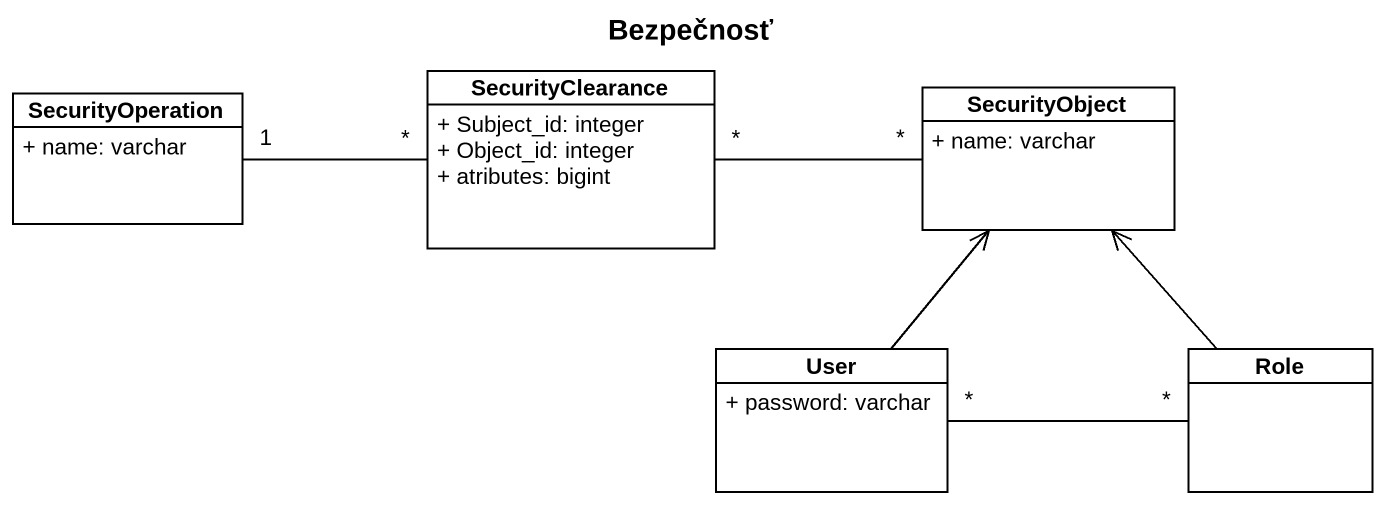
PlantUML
@startuml
title Bezpečnosť
hide circle
hide empty members
skinparam classAttributeIconSize 0
class SecurityOperation {
  + name: varchar
}
class SecurityClearance {
  + Subject_id: integer
  + Object_id: integer
  + atributes: bigint
}
class SecurityObject {
  + name: varchar
}
class User {
  + password: varchar
}
class Role
SecurityOperation "1" -right- "*" SecurityClearance
SecurityClearance "*" -right- "*" SecurityObject
User -up-> SecurityObject
User "*" -right- "*" Role
Role -up-> SecurityObject
@enduml
